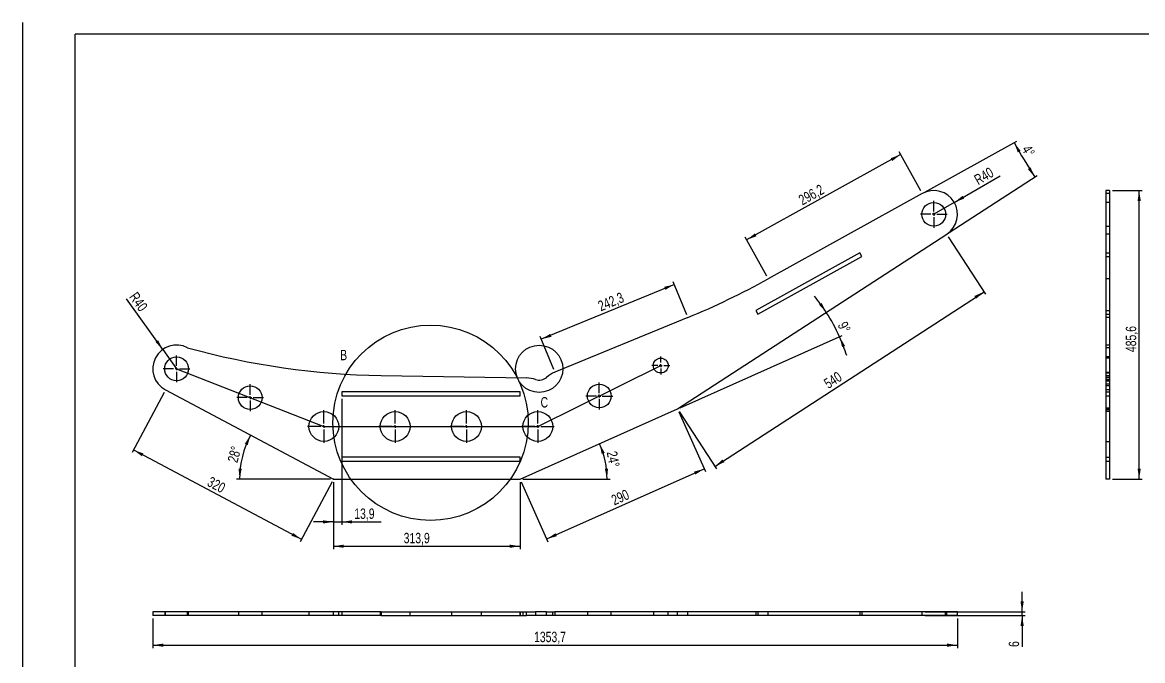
# Model space of a CAD drawing. Extents: x 0 to 2184, y -689 to 1399.
# Drawn here: x 0 to 376.9, y 205.2 to 420 of the extents above; entities that cross this region are included whole.
import ezdxf

# ---------------------------------------------------------------- set-up
doc = ezdxf.new("R2010")
doc.units = 0
doc.header["$PDSIZE"] = -1
doc.linetypes.add('SLD-CONTINUA', pattern=[0])
doc.linetypes.add('SLD-DISCONTINUA', pattern=[1.905, 1.27, -0.635])
doc.layers.get('0').update_dxf_attribs({"linetype": 'CONTINUOUS'})
doc.layers.add('FORMATO', color=7, linetype='SLD-CONTINUA')
doc.styles.add('SLDTEXTSTYLE0', font='TXT', dxfattribs={"width": 0.75})
doc.dimstyles.new('SLDDIMSTYLE0', dxfattribs={"dimtxt": 3.5, "dimasz": 3.5, "dimexe": 0, "dimexo": 0.0625, "dimgap": 0.875, "dimtad": 1, "dimdec": 1, "dimlfac": 5, "dimrnd": 1e-09, "dimzin": 12, "dimdsep": 46, "dimtxsty": 'SLDTEXTSTYLE0', "dimsah": 1, "dimcen": 0.09, "dimadec": 0, "dimazin": 0, "dimtfac": 1, "dimtdec": 1, "dimtmove": 0, "dimatfit": 0, "dimfxl": 1, "dimtolj": 1, "dimtzin": 12, "dimarcsym": 0})
doc.dimstyles.new('SLDDIMSTYLE1', dxfattribs={"dimtxt": 3.5, "dimasz": 3.5, "dimexe": 0, "dimexo": 0.0625, "dimgap": 0.875, "dimtad": 1, "dimdec": 1, "dimlfac": 5, "dimrnd": 1e-09, "dimzin": 12, "dimdsep": 46, "dimtxsty": 'SLDTEXTSTYLE0', "dimsah": 1, "dimcen": 0.09, "dimadec": 0, "dimazin": 0, "dimtfac": 1, "dimtdec": 1, "dimtofl": 0, "dimtmove": 0, "dimatfit": 3, "dimfxl": 1, "dimtolj": 1, "dimtzin": 12, "dimarcsym": 0})
doc.dimstyles.new('SLDDIMSTYLE2', dxfattribs={"dimtxt": 3.5, "dimasz": 3.5, "dimexe": 0, "dimexo": 0.0625, "dimgap": 0.875, "dimtad": 1, "dimdec": 4, "dimlfac": 5, "dimzin": 12, "dimdsep": 46, "dimtxsty": 'SLDTEXTSTYLE0', "dimsah": 1, "dimcen": 0.09, "dimadec": 0, "dimazin": 0, "dimtfac": 1, "dimtofl": 0, "dimtmove": 0, "dimatfit": 3, "dimfxl": 1, "dimtolj": 1, "dimtzin": 12, "dimarcsym": 0})
doc.dimstyles.new('SLDDIMSTYLE3', dxfattribs={"dimtxt": 3.5, "dimasz": 3.5, "dimexe": 0, "dimexo": 0.0625, "dimgap": 0.875, "dimtad": 1, "dimdec": 4, "dimlfac": 5, "dimzin": 12, "dimdsep": 46, "dimtxsty": 'SLDTEXTSTYLE0', "dimsah": 1, "dimcen": 0.09, "dimadec": 0, "dimazin": 0, "dimtfac": 1, "dimtofl": 0, "dimtmove": 0, "dimatfit": 3, "dimfxl": 1, "dimtolj": 1, "dimtzin": 12, "dimarcsym": 0})
doc.dimstyles.new('SLDDIMSTYLE4', dxfattribs={"dimtxt": 3.5, "dimasz": 3.5, "dimexe": 0, "dimexo": 0.0625, "dimgap": 0.875, "dimtad": 1, "dimdec": 1, "dimlfac": 5, "dimrnd": 1e-09, "dimzin": 12, "dimdsep": 46, "dimtxsty": 'SLDTEXTSTYLE0', "dimsah": 1, "dimcen": 0, "dimadec": 0, "dimazin": 0, "dimtfac": 1, "dimtdec": 1, "dimtofl": 0, "dimtmove": 0, "dimatfit": 3, "dimfxl": 1, "dimtolj": 1, "dimtzin": 12, "dimarcsym": 0})

# ---------------------------------------------------------------- blocks, each defined once
blk = doc.blocks.new('_D')
at = {"layer": 'FORMATO', "color": 7, "transparency": 16777216}
for p, q in [((107.43, 293.27), (107.43, 250.86)), ((104.64, 265.27), (104.64, 250.86)), ((104.64, 251.86), (97.91, 251.86)), ((104.64, 251.86), (107.43, 251.86)), ((107.43, 251.86), (120.71, 251.86))]:
    blk.add_line(p, q, dxfattribs=at)
for points in [[(104.64, 251.86), (101.14, 252.4), (101.14, 251.32)], [(107.43, 251.86), (110.93, 251.32), (110.93, 252.4)]]:
    blk.add_solid(points, dxfattribs=at)
at = {"layer": 'FORMATO', "color": 7, "transparency": 16777216, "insert": (111.66, 256.37), "char_height": 3.5, "attachment_point": 1, "rotation": 0.0005, "style": 'SLDTEXTSTYLE0'}
blk.add_mtext('13,9', dxfattribs=at)
blk = doc.blocks.new('_D_1')
at = {"layer": 'FORMATO', "color": 7, "transparency": 16777216}
for p, q in [((104.64, 265.27), (104.64, 242.66)), ((167.43, 265.27), (167.43, 242.66)), ((104.64, 243.66), (167.43, 243.66))]:
    blk.add_line(p, q, dxfattribs=at)
for points in [[(104.64, 243.66), (108.14, 243.12), (108.14, 244.2)], [(167.43, 243.66), (163.93, 244.2), (163.93, 243.12)]]:
    blk.add_solid(points, dxfattribs=at)
at = {"layer": 'FORMATO', "color": 7, "transparency": 16777216, "insert": (128.28, 248.17), "char_height": 3.5, "attachment_point": 1, "rotation": 0.0005, "style": 'SLDTEXTSTYLE0'}
blk.add_mtext('313,9', dxfattribs=at)
blk = doc.blocks.new('_D_2')
at = {"layer": 'FORMATO', "color": 7, "transparency": 16777216}
for p, q in [((47.66, 295.43), (36.9, 275.19)), ((37.37, 276.07), (93.88, 246.02)), ((104.17, 265.39), (93.41, 245.14))]:
    blk.add_line(p, q, dxfattribs=at)
for points in [[(37.37, 276.07), (40.2, 273.95), (40.71, 274.9)], [(93.88, 246.02), (91.04, 248.14), (90.53, 247.19)]]:
    blk.add_solid(points, dxfattribs=at)
at = {"layer": 'FORMATO', "color": 7, "transparency": 16777216, "insert": (63.51, 267.28), "char_height": 3.5, "attachment_point": 1, "rotation": 332.0005, "style": 'SLDTEXTSTYLE0'}
blk.add_mtext('320', dxfattribs=at)
blk = doc.blocks.new('_D_3')
at = {"layer": 'FORMATO', "color": 7, "transparency": 16777216}
blk.add_line((103.64, 266.27), (72.07, 266.27), dxfattribs=at)
blk.add_arc((104.64, 266.27), 31.57, 152.0005, 180.0005, dxfattribs=at)
for points in [[(76.77, 281.09), (74.81, 278.14), (75.79, 277.69)], [(73.07, 266.27), (73.8, 269.74), (72.73, 269.79)]]:
    blk.add_solid(points, dxfattribs=at)
at = {"layer": 'FORMATO', "color": 7, "transparency": 16777216, "insert": (68.93, 272.48), "char_height": 3.5, "attachment_point": 1, "rotation": 74.5618, "style": 'SLDTEXTSTYLE0'}
blk.add_mtext('28°', dxfattribs=at)
blk = doc.blocks.new('_D_4')
at = {"layer": 'FORMATO', "color": 7, "transparency": 16777216}
blk.add_line((168.43, 266.27), (197.72, 266.27), dxfattribs=at)
blk.add_arc((167.43, 266.27), 29.3, 0.0005, 24.0005, dxfattribs=at)
for points in [[(194.19, 278.19), (194.92, 274.72), (195.93, 275.1)], [(196.72, 266.27), (197.05, 269.8), (195.98, 269.73)]]:
    blk.add_solid(points, dxfattribs=at)
at = {"layer": 'FORMATO', "color": 7, "transparency": 16777216, "insert": (200.02, 275.91), "char_height": 3.5, "attachment_point": 1, "rotation": 280.5376, "style": 'SLDTEXTSTYLE0'}
blk.add_mtext('24°', dxfattribs=at)
blk = doc.blocks.new('_D_5')
at = {"layer": 'FORMATO', "color": 7, "transparency": 16777216}
for p, q in [((220.82, 288.95), (229.8, 268.79)), ((176.4, 246.11), (229.39, 269.7)), ((167.83, 265.36), (176.81, 245.2))]:
    blk.add_line(p, q, dxfattribs=at)
for points in [[(229.39, 269.7), (225.97, 268.77), (226.41, 267.79)], [(176.4, 246.11), (179.82, 247.04), (179.38, 248.03)]]:
    blk.add_solid(points, dxfattribs=at)
at = {"layer": 'FORMATO', "color": 7, "transparency": 16777216, "insert": (197.76, 260.56), "char_height": 3.5, "attachment_point": 1, "rotation": 24.0005, "style": 'SLDTEXTSTYLE0'}
blk.add_mtext('290', dxfattribs=at)
blk = doc.blocks.new('_D_6')
at = {"layer": 'FORMATO', "color": 7, "transparency": 16777216}
blk.add_line((221.33, 290.27), (275.88, 314.56), dxfattribs=at)
for start, end in [(33.0005, 39.4499), (24.0005, 33.0005), (17.551, 24.0005)]:
    blk.add_arc((220.41, 289.86), 59.71, start, end, dxfattribs=at)
for points in [[(270.49, 322.39), (268.94, 325.57), (268.06, 324.96)], [(274.96, 314.15), (275.79, 310.71), (276.79, 311.12)]]:
    blk.add_solid(points, dxfattribs=at)
at = {"layer": 'FORMATO', "color": 7, "transparency": 16777216, "insert": (277.35, 319.66), "char_height": 3.5, "attachment_point": 1, "rotation": 295.6377, "style": 'SLDTEXTSTYLE0'}
blk.add_mtext('9°', dxfattribs=at)
blk = doc.blocks.new('_D_7')
at = {"layer": 'FORMATO', "color": 7, "transparency": 16777216}
for p, q in [((311.53, 347.85), (324.09, 328.51)), ((232.97, 270.52), (323.55, 329.34)), ((220.96, 289.02), (233.52, 269.68))]:
    blk.add_line(p, q, dxfattribs=at)
for points in [[(323.55, 329.34), (320.32, 327.89), (320.91, 326.99)], [(232.97, 270.52), (236.2, 271.98), (235.61, 272.88)]]:
    blk.add_solid(points, dxfattribs=at)
at = {"layer": 'FORMATO', "color": 7, "transparency": 16777216, "insert": (269.29, 299.48), "char_height": 3.5, "attachment_point": 1, "rotation": 33.0005, "style": 'SLDTEXTSTYLE0'}
blk.add_mtext('540', dxfattribs=at)
blk = doc.blocks.new('_D_8')
at = {"layer": 'FORMATO', "color": 7, "transparency": 16777216}
for q in [(329, 368.31), (306.63, 355.39)]:
    blk.add_line((313.56, 359.39), q, dxfattribs=at)
blk.add_solid([(313.56, 359.39), (316.86, 360.68), (316.32, 361.61)], dxfattribs=at)
at = {"layer": 'FORMATO', "color": 7, "transparency": 16777216, "insert": (319.83, 368.2), "char_height": 3.5, "attachment_point": 1, "rotation": 30, "style": 'SLDTEXTSTYLE0'}
blk.add_mtext('R40', dxfattribs=at)
blk = doc.blocks.new('_D_9')
at = {"layer": 'FORMATO', "color": 7, "transparency": 16777216}
for p, q in [((303.63, 362.88), (334.55, 380.02)), ((311.83, 349.23), (341.48, 368.49))]:
    blk.add_line(p, q, dxfattribs=at)
blk.add_arc((503.12, 473.46), 193.73, 209.0005, 213.0005, dxfattribs=at)
for points in [[(333.68, 379.53), (334.93, 376.22), (335.87, 376.75)], [(340.64, 367.94), (339.22, 371.18), (338.31, 370.6)]]:
    blk.add_solid(points, dxfattribs=at)
at = {"layer": 'FORMATO', "color": 7, "transparency": 16777216, "insert": (339.12, 379.05), "char_height": 3.5, "attachment_point": 1, "rotation": 300.6022, "style": 'SLDTEXTSTYLE0'}
blk.add_mtext('4°', dxfattribs=at)
blk = doc.blocks.new('_D_10')
at = {"layer": 'FORMATO', "color": 7, "transparency": 16777216}
for p, q in [((295.48, 375.51), (243.67, 346.79)), ((302.27, 363.26), (295, 376.38)), ((250.46, 334.55), (243.19, 347.66))]:
    blk.add_line(p, q, dxfattribs=at)
for points in [[(295.48, 375.51), (292.16, 374.28), (292.68, 373.34)], [(243.67, 346.79), (246.99, 348.01), (246.47, 348.96)]]:
    blk.add_solid(points, dxfattribs=at)
at = {"layer": 'FORMATO', "color": 7, "transparency": 16777216, "insert": (260.75, 361.41), "char_height": 3.5, "attachment_point": 1, "rotation": 29.0005, "style": 'SLDTEXTSTYLE0'}
blk.add_mtext('296,2', dxfattribs=at)
blk = doc.blocks.new('_D_12')
at = {"layer": 'FORMATO', "color": 7, "transparency": 16777216}
for q in [(34.97, 326.99), (51.89, 303.38)]:
    blk.add_line((47.23, 309.88), q, dxfattribs=at)
blk.add_solid([(47.23, 309.88), (45.63, 313.04), (44.75, 312.41)], dxfattribs=at)
at = {"layer": 'FORMATO', "color": 7, "transparency": 16777216, "insert": (38.62, 329.61), "char_height": 3.5, "attachment_point": 1, "rotation": 305.6311, "style": 'SLDTEXTSTYLE0'}
blk.add_mtext('R40', dxfattribs=at)
blk = doc.blocks.new('_D_14')
at = {"layer": 'FORMATO', "color": 7, "transparency": 16777216}
for p, q in [((219.36, 331.8), (174.56, 313.33)), ((223.56, 321.6), (218.98, 332.72)), ((178.76, 303.14), (174.17, 314.26))]:
    blk.add_line(p, q, dxfattribs=at)
for points in [[(219.36, 331.8), (215.92, 330.96), (216.33, 329.96)], [(174.56, 313.33), (178, 314.17), (177.59, 315.16)]]:
    blk.add_solid(points, dxfattribs=at)
at = {"layer": 'FORMATO', "color": 7, "transparency": 16777216, "insert": (193.28, 325.93), "char_height": 3.5, "attachment_point": 1, "rotation": 22.3938, "style": 'SLDTEXTSTYLE0'}
blk.add_mtext('242,3', dxfattribs=at)
blk = doc.blocks.new('SW_CENTERMARKSYMBOL_0')
at = {"layer": 'FORMATO', "color": 0}
for p, q in [((0, 1), (0, 4.5)), ((-1, 0), (-4.5, 0)), ((0, 0), (-0.5, 0)), ((0, 0), (0, 0.5)), ((0, 0), (0, -0.5)), ((0, 0), (0.5, 0)), ((1, 0), (4.5, 0)), ((0, -1), (0, -4.5))]:
    blk.add_line(p, q, dxfattribs=at)
blk = doc.blocks.new('SW_CENTERMARKSYMBOL_1')
at = {"layer": 'FORMATO', "color": 0}
for p, q in [((0, 1), (0, 4.5)), ((-1, 0), (-4.5, 0)), ((0, 0), (-0.5, 0)), ((0, 0), (0, 0.5)), ((0, 0), (0, -0.5)), ((0, 0), (0.5, 0)), ((1, 0), (4.5, 0)), ((0, -1), (0, -4.5))]:
    blk.add_line(p, q, dxfattribs=at)
blk = doc.blocks.new('SW_CENTERMARKSYMBOL_2')
at = {"layer": 'FORMATO', "color": 0}
for p, q in [((0, 1), (0, 5.5)), ((-1, 0), (-5.5, 0)), ((0, 0), (-0.5, 0)), ((0, 0), (0, 0.5)), ((0, 0), (0, -0.5)), ((0, 0), (0.5, 0)), ((1, 0), (5.5, 0)), ((0, -1), (0, -5.5))]:
    blk.add_line(p, q, dxfattribs=at)
blk = doc.blocks.new('SW_CENTERMARKSYMBOL_3')
at = {"layer": 'FORMATO', "color": 0}
for p, q in [((0, 1), (0, 5.5)), ((-1, 0), (-5.5, 0)), ((0, 0), (-0.5, 0)), ((0, 0), (0, 0.5)), ((0, 0), (0, -0.5)), ((0, 0), (0.5, 0)), ((1, 0), (5.5, 0)), ((0, -1), (0, -5.5))]:
    blk.add_line(p, q, dxfattribs=at)
blk = doc.blocks.new('SW_CENTERMARKSYMBOL_4')
at = {"layer": 'FORMATO', "color": 0}
for p, q in [((0, 1), (0, 5.5)), ((-1, 0), (-5.5, 0)), ((0, 0), (-0.5, 0)), ((0, 0), (0, 0.5)), ((0, 0), (0, -0.5)), ((0, 0), (0.5, 0)), ((1, 0), (5.5, 0)), ((0, -1), (0, -5.5))]:
    blk.add_line(p, q, dxfattribs=at)
blk = doc.blocks.new('SW_CENTERMARKSYMBOL_5')
at = {"layer": 'FORMATO', "color": 0}
for p, q in [((0, 1), (0, 5.5)), ((-1, 0), (-5.5, 0)), ((0, 0), (-0.5, 0)), ((0, 0), (0, 0.5)), ((0, 0), (0, -0.5)), ((0, 0), (0.5, 0)), ((1, 0), (5.5, 0)), ((0, -1), (0, -5.5))]:
    blk.add_line(p, q, dxfattribs=at)
blk = doc.blocks.new('SW_CENTERMARKSYMBOL_6')
at = {"layer": 'FORMATO', "color": 0}
for p, q in [((0, 1), (0, 4.5)), ((-1, 0), (-4.5, 0)), ((0, 0), (-0.5, 0)), ((0, 0), (0, 0.5)), ((0, 0), (0, -0.5)), ((0, 0), (0.5, 0)), ((1, 0), (4.5, 0)), ((0, -1), (0, -4.5))]:
    blk.add_line(p, q, dxfattribs=at)
blk = doc.blocks.new('SW_CENTERMARKSYMBOL_7')
at = {"layer": 'FORMATO', "color": 0}
for p, q in [((-1, 0), (-3, 0)), ((0, 0), (-0.5, 0)), ((0, 1), (0, 3)), ((0, 0), (0, 0.5)), ((0, 0), (0, -0.5)), ((0, 0), (0.5, 0)), ((1, 0), (3, 0)), ((0, -1), (0, -3))]:
    blk.add_line(p, q, dxfattribs=at)
blk = doc.blocks.new('SW_CENTERMARKSYMBOL_8')
at = {"layer": 'FORMATO', "color": 0}
for p, q in [((0, 1), (0, 4.5)), ((-1, 0), (-4.5, 0)), ((0, 0), (-0.5, 0)), ((0, 0), (0, 0.5)), ((0, 0), (0, -0.5)), ((0, 0), (0.5, 0)), ((1, 0), (4.5, 0)), ((0, -1), (0, -4.5))]:
    blk.add_line(p, q, dxfattribs=at)
blk = doc.blocks.new('_D_15')
at = {"layer": 'FORMATO', "color": 7, "transparency": 16777216}
for p, q in [((43.89, 219.36), (43.89, 209.36)), ((314.63, 219.36), (314.63, 209.36)), ((43.89, 210.36), (314.63, 210.36))]:
    blk.add_line(p, q, dxfattribs=at)
for points in [[(43.89, 210.36), (47.39, 209.82), (47.39, 210.9)], [(314.63, 210.36), (311.13, 210.9), (311.13, 209.82)]]:
    blk.add_solid(points, dxfattribs=at)
at = {"layer": 'FORMATO', "color": 7, "transparency": 16777216, "insert": (172.15, 214.88), "char_height": 3.5, "attachment_point": 1, "style": 'SLDTEXTSTYLE0'}
blk.add_mtext('1353,7', dxfattribs=at)
blk = doc.blocks.new('_D_16')
at = {"layer": 'FORMATO', "color": 7, "transparency": 16777216}
for p, q in [((336.37, 221.56), (336.37, 228.29)), ((303.75, 221.56), (337.37, 221.56)), ((303.75, 220.36), (337.37, 220.36)), ((336.37, 220.36), (336.37, 221.56)), ((336.37, 220.36), (336.37, 209.75))]:
    blk.add_line(p, q, dxfattribs=at)
for points in [[(336.37, 221.56), (336.91, 225.06), (335.83, 225.06)], [(336.37, 220.36), (335.83, 216.86), (336.91, 216.86)]]:
    blk.add_solid(points, dxfattribs=at)
at = {"layer": 'FORMATO', "color": 7, "transparency": 16777216, "insert": (331.86, 209.75), "char_height": 3.5, "attachment_point": 1, "rotation": 90, "style": 'SLDTEXTSTYLE0'}
blk.add_mtext('6', dxfattribs=at)
blk = doc.blocks.new('_D_47')
at = {"layer": 'FORMATO', "color": 7, "transparency": 16777216}
for p, q in [((366.76, 363.39), (376.76, 363.39)), ((375.76, 266.27), (375.76, 363.39)), ((366.76, 266.27), (376.76, 266.27))]:
    blk.add_line(p, q, dxfattribs=at)
for points in [[(375.76, 363.39), (375.22, 359.89), (376.3, 359.89)], [(375.76, 266.27), (376.3, 269.77), (375.22, 269.77)]]:
    blk.add_solid(points, dxfattribs=at)
at = {"layer": 'FORMATO', "color": 7, "transparency": 16777216, "insert": (371.25, 309.01), "char_height": 3.5, "attachment_point": 1, "rotation": 90, "style": 'SLDTEXTSTYLE0'}
blk.add_mtext('485,6', dxfattribs=at)

msp = doc.modelspace()

# ---------------------------------------------------------------- linework, layer by layer
at = {"color": 7, "linetype": 'SLD-CONTINUA'}
for p, q in [((0, 420), (0, 0)), ((302.752977, 362.390283), (250.942435, 333.670653)), ((365.759216, 363.393358), (364.559216, 363.393358)), ((364.559216, 363.393358), (364.559216, 362.390283)), ((365.759216, 362.390283), (364.559216, 362.390283)), ((364.559216, 362.390283), (364.559216, 333.670653)), ((365.759216, 363.393358), (365.759216, 362.390283)), ((365.759216, 362.390283), (365.759216, 333.670653)), ((220.412764, 289.862242), (310.988684, 348.684031)), ((281.802907, 342.430712), (246.818286, 323.038028)), ((247.497026, 321.813566), (282.481651, 341.206249)), ((282.481651, 341.206249), (281.802907, 342.430712)), ((365.759216, 333.670653), (364.559216, 333.670653)), ((364.559216, 333.670653), (364.559216, 320.677927)), ((365.759216, 333.670653), (365.759216, 320.677927)), ((223.942074, 320.677927), (179.136067, 302.215939)), ((246.818286, 323.038028), (247.497026, 321.813566)), ((365.759216, 320.677927), (364.559216, 320.677927)), ((364.559216, 320.677927), (364.559216, 311.379839)), ((365.759216, 320.677927), (365.759216, 311.379839)), ((365.759216, 311.379838), (364.559216, 311.379838)), ((364.559216, 311.379838), (364.559216, 296.316227)), ((365.759216, 311.379838), (365.759216, 296.316227)), ((120.700499, 301.104456), (169.599434, 300.316424)), ((48.131637, 296.316227), (104.640538, 266.270531)), ((167.42708, 295.671064), (107.427085, 295.670553)), ((107.427085, 295.670553), (107.427088, 294.270552)), ((107.427088, 294.270552), (167.427095, 294.271064)), ((167.427095, 294.271064), (167.42708, 295.671064)), ((365.759216, 296.316227), (364.559216, 296.316227)), ((364.559216, 296.316227), (364.559216, 266.270531)), ((365.759216, 296.316227), (365.759216, 266.270531)), ((167.427329, 266.271062), (220.412764, 289.862242)), ((167.427271, 273.671068), (107.427265, 273.67055)), ((107.427265, 273.67055), (107.427267, 272.27055)), ((107.427267, 272.27055), (167.427275, 272.271062)), ((167.427275, 272.271062), (167.427271, 273.671068)), ((104.640538, 266.270531), (167.427329, 266.271062)), ((365.759216, 266.270531), (364.559216, 266.270531)), ((43.887336, 221.56327), (43.887336, 220.36327)), ((55.569558, 221.56327), (43.887336, 221.56327)), ((55.569558, 220.36327), (43.887336, 220.36327)), ((55.569558, 220.36327), (55.569558, 221.56327)), ((120.700499, 221.56327), (55.569558, 221.56327)), ((120.700499, 220.36327), (55.569558, 220.36327)), ((120.700499, 221.56327), (120.700499, 220.36327)), ((120.700499, 221.56327), (169.599434, 221.56327)), ((120.700499, 220.36327), (169.599434, 220.36327)), ((169.599434, 220.36327), (169.599434, 221.56327)), ((169.599434, 221.56327), (172.662247, 221.56327)), ((172.662247, 220.36327), (169.599434, 220.36327)), ((172.662247, 221.56327), (172.662247, 220.36327)), ((176.381692, 221.56327), (172.662247, 221.56327)), ((176.381692, 220.36327), (172.662247, 220.36327)), ((176.381692, 220.36327), (176.381692, 221.56327)), ((176.381692, 221.56327), (179.136067, 221.56327)), ((179.136067, 220.36327), (176.381692, 220.36327)), ((179.136067, 221.56327), (179.136067, 220.36327)), ((223.942074, 221.56327), (179.136067, 221.56327)), ((223.942074, 220.36327), (179.136067, 220.36327)), ((223.942074, 220.36327), (223.942074, 221.56327)), ((250.942435, 221.56327), (223.942074, 221.56327)), ((250.942435, 220.36327), (223.942074, 220.36327)), ((250.942435, 220.36327), (250.942435, 221.56327)), ((302.752977, 221.56327), (250.942435, 221.56327)), ((302.752977, 220.36327), (250.942435, 220.36327)), ((302.752977, 220.36327), (302.752977, 221.56327)), ((314.631514, 221.56327), (302.752977, 221.56327)), ((314.631514, 220.36327), (302.752977, 220.36327)), ((314.631514, 220.36327), (314.631514, 221.56327))]:
    msp.add_line(p, q, dxfattribs=at)
at = {"color": 7, "linetype": 'SLD-DISCONTINUA'}
for p, q in [((365.759216, 359.393359), (364.559216, 359.393359)), ((364.559216, 351.393359), (365.759216, 351.393359)), ((365.759216, 348.684031), (364.559216, 348.684031)), ((364.559216, 342.430712), (365.759216, 342.430712)), ((364.559216, 341.206249), (365.759216, 341.206249)), ((364.559216, 323.038028), (365.759216, 323.038028)), ((364.559216, 321.813566), (365.759216, 321.813566)), ((365.759216, 310.482038), (364.559216, 310.482038)), ((365.759216, 307.379839), (364.559216, 307.379839)), ((365.759216, 306.987563), (364.559216, 306.987563)), ((364.559216, 302.215939), (365.759216, 302.215939)), ((364.559216, 301.987563), (365.759216, 301.987563)), ((364.559216, 301.104456), (365.759216, 301.104456)), ((365.759216, 300.514133), (364.559216, 300.514133)), ((365.759216, 300.316424), (364.559216, 300.316424)), ((364.559216, 299.783781), (365.759216, 299.783781)), ((364.559216, 299.58088), (365.759216, 299.58088)), ((364.559216, 299.379836), (365.759216, 299.379836)), ((365.759216, 298.229339), (364.559216, 298.229339)), ((365.759216, 297.675169), (364.559216, 297.675169)), ((364.559216, 295.671064), (365.759216, 295.671064)), ((364.559216, 295.670553), (365.759216, 295.670553)), ((364.559216, 294.271064), (365.759216, 294.271064)), ((364.559216, 294.270552), (365.759216, 294.270552)), ((364.559216, 290.229339), (365.759216, 290.229339)), ((365.759216, 289.862242), (364.559216, 289.862242)), ((364.559216, 289.675171), (365.759216, 289.675171)), ((365.759216, 288.971114), (364.559216, 288.971114)), ((365.759216, 288.97091), (364.559216, 288.97091)), ((365.759216, 288.970704), (364.559216, 288.970704)), ((365.759216, 288.9705), (364.559216, 288.9705)), ((364.559216, 278.971115), (365.759216, 278.971115)), ((364.559216, 278.970909), (365.759216, 278.970909)), ((364.559216, 278.970706), (365.759216, 278.970706)), ((364.559216, 278.9705), (365.759216, 278.9705)), ((364.559216, 273.671068), (365.759216, 273.671068)), ((364.559216, 273.67055), (365.759216, 273.67055)), ((364.559216, 272.271062), (365.759216, 272.271062)), ((364.559216, 272.27055), (365.759216, 272.27055)), ((365.759216, 266.271062), (364.559216, 266.271062)), ((47.887343, 221.56327), (47.887343, 220.36327)), ((48.131637, 220.36327), (48.131637, 221.56327)), ((55.887334, 220.36327), (55.887334, 221.56327)), ((72.657256, 221.56327), (72.657256, 220.36327)), ((80.65727, 220.36327), (80.65727, 221.56327)), ((96.427172, 221.56327), (96.427172, 220.36327)), ((104.640538, 220.36327), (104.640538, 221.56327)), ((106.427178, 220.36327), (106.427178, 221.56327)), ((107.427085, 221.56327), (107.427085, 220.36327)), ((107.427088, 221.56327), (107.427088, 220.36327)), ((107.427265, 221.56327), (107.427265, 220.36327)), ((107.427267, 221.56327), (107.427267, 220.36327)), ((120.427175, 221.56327), (120.427175, 220.36327)), ((130.427181, 220.36327), (130.427181, 221.56327)), ((144.427178, 221.56327), (144.427178, 220.36327)), ((154.427184, 220.36327), (154.427184, 221.56327)), ((167.42708, 221.56327), (167.42708, 220.36327)), ((167.427095, 221.56327), (167.427095, 220.36327)), ((167.427271, 221.56327), (167.427271, 220.36327)), ((167.427275, 221.56327), (167.427275, 220.36327)), ((167.427329, 220.36327), (167.427329, 221.56327)), ((168.427181, 221.56327), (168.427181, 220.36327)), ((178.427175, 220.36327), (178.427175, 221.56327)), ((190.112025, 221.56327), (190.112025, 220.36327)), ((198.112027, 220.36327), (198.112027, 221.56327)), ((212.296878, 221.56327), (212.296878, 220.36327)), ((217.296881, 220.36327), (217.296881, 221.56327)), ((220.412764, 220.36327), (220.412764, 221.56327)), ((246.818286, 221.56327), (246.818286, 220.36327)), ((247.497026, 221.56327), (247.497026, 220.36327)), ((281.802907, 221.56327), (281.802907, 220.36327)), ((282.481651, 221.56327), (282.481651, 220.36327)), ((302.631514, 221.56327), (302.631514, 220.36327)), ((310.631514, 220.36327), (310.631514, 221.56327)), ((310.988684, 220.36327), (310.988684, 221.56327))]:
    msp.add_line(p, q, dxfattribs=at)
at = {"color": 7, "linetype": 'SLD-CONTINUA'}
for centre, radius in [((306.631514, 355.393359), 4), ((137.341697, 285.230045), 32.869087), ((173.887341, 303.38088), 7.956811), ((51.887341, 303.379838), 4), ((214.79688, 304.487564), 2.5), ((194.112029, 294.22934), 4), ((76.65726, 293.675169), 4), ((101.427179, 283.9705), 5), ((125.427179, 283.970705), 5), ((149.427179, 283.97091), 5), ((173.427179, 283.971115), 5)]:
    msp.add_circle(centre, radius, dxfattribs=at)
for centre, radius, start, end in [((306.631514, 355.393359), 8, 303.00048935, 119.00048935), ((124.889994, 561.070701), 260, 292.39375039, 299.00048935), ((51.887341, 303.379838), 8, 62.59498079, 242.00048935), ((124.889994, 561.070701), 260, 254.53693976, 269.07672884), ((182.945757, 292.970063), 10, 112.39375039, 131.02641547), ((169.438304, 290.317723), 10, 71.19223307, 89.07672884), ((173.887341, 303.38088), 3.8, 251.19223307, 311.02641547)]:
    msp.add_arc(centre, radius, start, end, dxfattribs=at)
at = {"layer": 'FORMATO', "color": 7}
for p, q in [((587.96843, 416.046577), (17.784448, 416.046577)), ((17.784448, 5.5), (17.784448, 416.046577)), ((51.887341, 303.379838), (101.427179, 283.9705)), ((173.427179, 283.971115), (214.79688, 304.487564)), ((101.427179, 283.9705), (173.427179, 283.971115))]:
    msp.add_line(p, q, dxfattribs=at)
msp.add_point((104.640532, 266.270528), dxfattribs=at)

# ---------------------------------------------------------------- block references
for name, p in [('SW_CENTERMARKSYMBOL_8', (306.631514, 355.393359)), ('SW_CENTERMARKSYMBOL_0', (51.887341, 303.379838)), ('SW_CENTERMARKSYMBOL_7', (214.79688, 304.487564)), ('SW_CENTERMARKSYMBOL_1', (76.65726, 293.675169)), ('SW_CENTERMARKSYMBOL_6', (194.112029, 294.22934)), ('SW_CENTERMARKSYMBOL_2', (101.427179, 283.9705)), ('SW_CENTERMARKSYMBOL_3', (125.427179, 283.970705)), ('SW_CENTERMARKSYMBOL_4', (149.427179, 283.97091)), ('SW_CENTERMARKSYMBOL_5', (173.427179, 283.971115))]:
    msp.add_blockref(name, p, dxfattribs=at)

# ---------------------------------------------------------------- texts
at = {"color": 7, "linetype": 'SLD-CONTINUA', "char_height": 3.5, "attachment_point": 1, "style": 'SLDTEXTSTYLE0'}
for s, insert in [('B', (106.92045, 309.776008)), ('C', (174.344019, 293.852238))]:
    msp.add_mtext(s, dxfattribs=dict(at, insert=insert))

# ---------------------------------------------------------------- dimensions: what is measured, and where the dimension line sits
at = {"layer": 'FORMATO', "color": 7}
for base, line1, line2, dimstyle, picture, middle in [((337.057063, 373.675226), ((310.988684, 348.684031), (220.412765, 289.862242)), ((250.942438, 333.670654), (302.752977, 362.390283)), 'SLDDIMSTYLE2', '_D_9', (336.367416, 374.832057)), ((272.889897, 318.355581), ((167.42733, 266.271064), (220.412765, 289.862242)), ((310.988684, 348.684031), (220.412765, 289.862242)), 'SLDDIMSTYLE3', '_D_6', (274.247503, 315.699052)), ((74.011462, 273.906935), ((167.42733, 266.271064), (104.640532, 266.270528)), ((48.131629, 296.316225), (104.640532, 266.270528)), 'SLDDIMSTYLE2', '_D_3', (74.212851, 274.673556)), ((196.084306, 272.362548), ((104.640532, 266.270528), (167.42733, 266.271064)), ((220.412765, 289.862242), (167.42733, 266.271064)), 'SLDDIMSTYLE2', '_D_4', (196.230475, 271.628986))]:
    dim = msp.add_angular_dim_2l(base=base, line1=line1, line2=line2, dimstyle=dimstyle, override={"dimadec": 4, "dimazin": 3}, dxfattribs=at)
    dim.commit()
    dim.dimension.update_dxf_attribs({"geometry": picture, "text_midpoint": middle, "dimtype": 162})
for base, p1, p2, angle, dimstyle, picture, middle in [((243.670957, 346.788488), (302.752977, 362.390283), (250.942438, 333.670654), 29.00048935, 'SLDDIMSTYLE1', '_D_10', (268.026796, 360.289422)), ((375.759216, 363.393359), (365.759216, 266.270528), (365.759216, 363.393359), 90, 'SLDDIMSTYLE1', '_D_47', (375.759216, 314.831943)), ((323.54867, 329.34371), (220.412765, 289.862242), (310.988684, 348.684031), 33.00048935, 'SLDDIMSTYLE1', '_D_7', (274.996382, 297.812895)), ((174.555283, 313.333182), (223.942071, 320.677926), (179.136061, 302.215939), 22.39375039, 'SLDDIMSTYLE1', '_D_14', (200.375286, 323.972125)), ((93.875526, 246.024081), (48.131629, 296.316225), (104.640532, 266.270528), 332.00048935, 'SLDDIMSTYLE1', '_D_2', (64.814393, 261.475841)), ((107.427453, 251.858892), (104.640532, 266.270528), (107.427091, 294.270552), 0.00048935, 'SLDDIMSTYLE0', '_D', (116.18648, 251.858967)), ((229.389004, 269.701743), (167.42733, 266.271064), (220.412765, 289.862242), 24.00048935, 'SLDDIMSTYLE1', '_D_5', (203.141926, 258.015522)), ((167.427523, 243.657881), (104.640532, 266.270528), (167.42733, 266.271064), 0.00048935, 'SLDDIMSTYLE1', '_D_1', (134.100291, 243.657596)), ((336.367416, 221.56327), (302.752977, 220.36327), (302.752977, 221.56327), 90, 'SLDDIMSTYLE0', '_D_16', (336.367416, 211.04639))]:
    dim = msp.add_linear_dim(base=base, p1=p1, p2=p2, angle=angle, dimstyle=dimstyle, dxfattribs=at)
    dim.commit()
    dim.dimension.update_dxf_attribs({"geometry": picture, "text_midpoint": middle, "dimtype": 160})
for center, mpoint, picture, middle in [((306.631514, 355.393359), (313.559717, 359.393359), '_D_8', (325.687702, 366.395458)), ((51.887341, 303.379838), (47.226825, 309.882114), '_D_12', (37.209382, 323.858309))]:
    dim = msp.add_radius_dim(center=center, mpoint=mpoint, dimstyle='SLDDIMSTYLE4', dxfattribs=at)
    dim.commit()
    dim.dimension.update_dxf_attribs({"geometry": picture, "text_midpoint": middle, "dimtype": 164})
dim = msp.add_linear_dim(base=(314.631514, 210.36327), p1=(43.887341, 220.36327), p2=(314.631514, 220.36327), dimstyle='SLDDIMSTYLE1', dxfattribs=at)
dim.commit()
dim.dimension.update_dxf_attribs({"geometry": '_D_15', "text_midpoint": (179.259428, 210.36327), "dimtype": 160})

doc.saveas('drawing.dxf')
